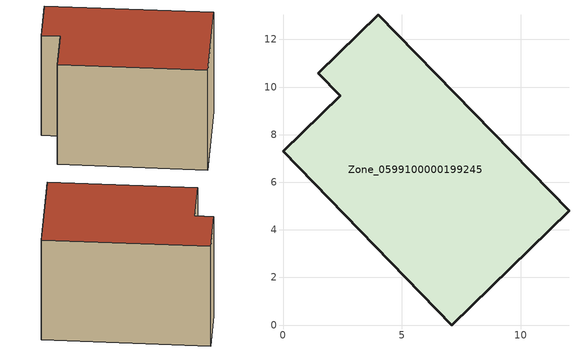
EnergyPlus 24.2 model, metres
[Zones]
Zone_0599100000199245
 floor ground (C_G): 12.02,4.81 7.1,0 0,7.3 2.4,9.64 1.49,10.57 4.01,13.03 z0
 wall outside (C_F): 7.1,0 12.02,4.81 4.01,13.03 1.49,10.57 2.4,9.64 0,7.3 7.1,0 z0:8.22
 roof outside (C_R): 0,7.3 7.1,0 12.02,4.81 4.01,13.03 1.49,10.57 2.4,9.64 z8.22
[BUILDING]
Pand.0599100000199245: North Axis=0; Terrain=City; Loads Convergence Tolerance Value=0.04; Temperature Convergence Tolerance Value=0.4; Solar Distribution=FullExterior; Maximum Number of Warmup Days=25; Minimum Number of Warmup Days=1
[Site:Location]
Rotterdam.The.Hague.AP_ZH_NLD Design_Conditions: Latitude=51.96; Longitude=4.45; Time Zone=1; Elevation=-4.5
[SITE:GROUNDTEMPERATURE:BUILDINGSURFACE]
18, 18, 18, 18, 18, 18, 18, 18, 18, 18, 18, 18
[MATERIAL] Thermal Absorptance=0.9; Solar Absorptance=0.7; Visible Absorptance=0.7
Name | Roughness | Thickness | Conductivity | Density | Specific Heat
G.TC.1975-1991 | MediumSmooth | 0.15 | 0.288461 | 540 | 1210
F.TC.1975-1991 | Rough | 0.3 | 0.230769 | 1920 | 840
R.TC.1975-1991 | MediumRough | 0.2 | 0.153846 | 1500 | 1000
[CONSTRUCTION]
C_G: G.TC.1975-1991
C_F: F.TC.1975-1991
C_R: R.TC.1975-1991
[ZONE]
Zone_0599100000199245: Type=1; Multiplier=1; Ceiling Height=Autocalculate; Volume=Autocalculate; Floor Area=autocalculate; Part of Total Floor Area=Yes
[ZONEINFILTRATION:DESIGNFLOWRATE]
Infil_Zone_0599100000199245: Zone or ZoneList or Space or SpaceList=Zone_0599100000199245; Schedule=AlwaysOn; Design Flow Rate Calculation Method=Flow/Area; Flow Rate per Floor Area=0.003; Constant Term Coefficient=1; Temperature Term Coefficient=0; Velocity Term Coefficient=0; Velocity Squared Term Coefficient=0
[HVACTEMPLATE:ZONE:IDEALLOADSAIRSYSTEM]
Zone_0599100000199245: Maximum Heating Supply Air Temperature=50; Minimum Cooling Supply Air Temperature=13; Maximum Heating Supply Air Humidity Ratio=0.0156; Minimum Cooling Supply Air Humidity Ratio=0.0077; Heating Limit=NoLimit; Cooling Limit=NoLimit; Dehumidification Control Type=ConstantSensibleHeatRatio; Cooling Sensible Heat Ratio=0.7; Dehumidification Setpoint=60; Humidification Control Type=None; Humidification Setpoint=30; Outdoor Air Method=None; Outdoor Air Flow Rate per Person=0.00944; Outdoor Air Flow Rate per Zone Floor Area=0; Outdoor Air Flow Rate per Zone=0; Demand Controlled Ventilation Type=None; Outdoor Air Economizer Type=NoEconomizer; Heat Recovery Type=None; Sensible Heat Recovery Effectiveness=0.7; Latent Heat Recovery Effectiveness=0.65
[ZONECONTROL:THERMOSTAT]
ThermostatControl_Zone_0599100000199245: Zone or ZoneList=Zone_0599100000199245; Control Type Schedule=DualSetpointControlType; Control 1=Thermostat_Zone_0599100000199245; Temperature Difference Between Cutout And Setpoint=0
[THERMOSTATSETPOINT:DUALSETPOINT]
Thermostat_Zone_0599100000199245: Heating Setpoint Temperature Schedule=HeatingSetpoint_Zone_0599100000199245; Cooling Setpoint Temperature Schedule=CoolingSetpoint_Zone_0599100000199245
[SCHEDULE:COMPACT]
HeatingSetpoint_Zone_0599100000199245: Through: 12/31, For: AllDays, Until: 24:00, 21
CoolingSetpoint_Zone_0599100000199245: Through: 12/31, For: AllDays, Until: 24:00, 24
DualSetpointControlType: Through: 12/31, For: AllDays, Until: 24:00, 4
AlwaysOn: Through: 12/31, For: AllDays, Until: 24:00, 1
